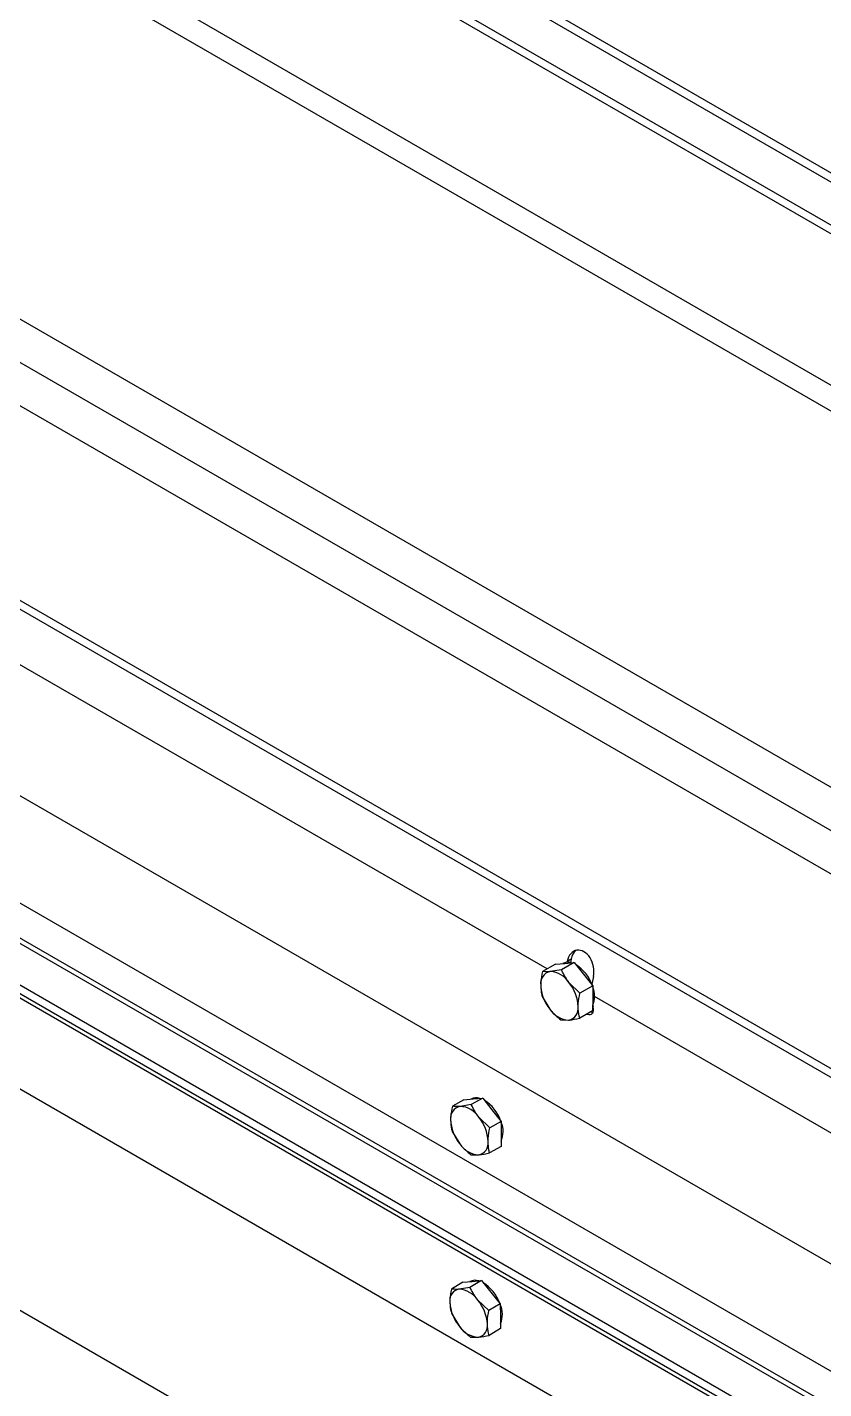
# Model space of a CAD drawing. Header units: millimetres. Extents: x -361 to 14022, y -1822 to 1455.
# Drawn here: x 3983.27 to 3992.67, y 921.28 to 937.34 of the extents above; entities that cross this region are included whole.
import ezdxf

# ---------------------------------------------------------------- set-up
doc = ezdxf.new("R2010")
doc.units = ezdxf.units.MM

msp = doc.modelspace()

# ---------------------------------------------------------------- linework, layer by layer
at = {"color": 7, "linetype": 'Continuous', "lineweight": 25}
for p, q in [((3978.127349, 943.96435), (4044.41861, 905.69522)), ((4044.529971, 905.736597), (3978.283586, 943.979821)), ((3977.685407, 943.709222), (4043.976668, 905.440092)), ((3977.685407, 943.607155), (4043.888265, 905.389058)), ((4038.231426, 902.123434), (3971.940165, 940.392564)), ((4037.789484, 901.868307), (3971.498223, 940.137437)), ((4037.568513, 901.485574), (3971.277252, 939.754704)), ((4037.568513, 899.189053), (3971.277252, 937.458183)), ((3971.341986, 937.315107), (4037.633247, 899.045976)), ((4037.697955, 896.807281), (3975.19244, 932.890946)), ((3989.405167, 926.234044), (3978.033815, 932.798586)), ((4037.697955, 895.540866), (3975.181245, 931.630994)), ((4037.697955, 895.065398), (3975.047014, 931.233017)), ((4037.697955, 895.130605), (3975.091041, 931.272806)), ((4037.697955, 894.572206), (3975.215331, 930.642657)), ((4037.697955, 894.419827), (3975.172353, 930.515089)), ((4037.697955, 894.471548), (3975.216543, 930.541299)), ((4037.697955, 893.348051), (3975.18526, 929.435862)), ((3989.503626, 926.28971), (3989.352118, 926.204051)), ((3989.574404, 926.224561), (3989.443526, 926.203148)), ((3989.503626, 926.28971), (3989.614769, 926.299965)), ((3989.725912, 926.31022), (3989.574404, 926.224561)), ((3989.591576, 926.298597), (3989.589943, 926.297674)), ((3989.614769, 926.299965), (3989.725912, 926.31022)), ((3989.640983, 926.312771), (3989.643428, 926.324301)), ((3989.689179, 926.350167), (3989.643428, 926.324301)), ((3989.689179, 926.350167), (3989.680584, 926.309634)), ((3989.725912, 926.31022), (3989.83574, 926.172401)), ((3989.794059, 925.948923), (3989.664497, 926.075584)), ((3989.83574, 926.172401), (3989.945567, 926.034583)), ((3989.952787, 926.145711), (3989.933601, 926.055225)), ((3989.349486, 925.907904), (3989.439579, 925.758927)), ((3989.945567, 926.034583), (3989.794059, 925.948923)), ((3989.945567, 926.034583), (3989.944252, 925.886509)), ((4001.337594, 919.3456), (3989.966241, 925.910142)), ((3989.942936, 925.738435), (3989.791428, 925.652776)), ((3989.944252, 925.886509), (3989.942936, 925.738435)), ((3989.945258, 925.803653), (3989.949597, 925.786652)), ((3989.569142, 925.632266), (3989.66055, 925.631363)), ((3989.407178, 918.613044), (3978.032519, 925.179495)), ((3988.423853, 924.690729), (3988.288916, 924.614439)), ((3988.511203, 924.634949), (3988.380324, 924.613536)), ((3988.423853, 924.690729), (3988.534996, 924.700984)), ((3988.511803, 924.699617), (3988.51017, 924.698694)), ((3988.646139, 924.711239), (3988.511203, 924.634949)), ((3988.534996, 924.700984), (3988.646139, 924.711239)), ((3988.646139, 924.711239), (3988.755967, 924.57342)), ((3988.730858, 924.359312), (3988.601295, 924.485973)), ((3988.755967, 924.57342), (3988.865794, 924.435602)), ((3988.286285, 924.318292), (3988.376377, 924.169316)), ((3988.865794, 924.435602), (3988.730858, 924.359312)), ((3988.865794, 924.435602), (3988.864479, 924.287528)), ((3988.863163, 924.139455), (3988.728227, 924.063165)), ((3988.864479, 924.287528), (3988.863163, 924.139455)), ((3988.50594, 924.042655), (3988.597348, 924.041752)), ((3988.412216, 922.538344), (3988.277285, 922.458313)), ((3988.412216, 922.538344), (3988.521826, 922.547711)), ((3988.497612, 922.546365), (3988.496186, 922.545519)), ((3988.631437, 922.557078), (3988.496506, 922.477047)), ((3988.521826, 922.547711), (3988.631437, 922.557078)), ((3988.631437, 922.557078), (3988.742797, 922.420147)), ((3988.496506, 922.477047), (3988.367161, 922.455975)), ((3988.742797, 922.420147), (3988.854157, 922.283216)), ((3988.719227, 922.203185), (3988.588132, 922.328411)), ((3988.854157, 922.283216), (3988.719227, 922.203185)), ((3988.854157, 922.283216), (3988.855907, 922.136918)), ((3988.280784, 922.165717), (3988.37241, 922.017081)), ((3988.855907, 922.136918), (3988.857657, 921.99062)), ((3988.503505, 921.891855), (3988.593381, 921.889517)), ((3988.857657, 921.99062), (3988.722726, 921.910589))]:
    msp.add_line(p, q, dxfattribs=at)
at = {"color": 8, "linetype": 'Continuous', "lineweight": 25}
for p, q in [((4041.102183, 905.211139), (3978.592979, 941.296934)), ((3978.516233, 941.03506), (4040.913785, 905.013721))]:
    msp.add_line(p, q, dxfattribs=at)
at = {"color": 7, "linetype": 'Continuous', "lineweight": 25}
for centre, radius, start, end in [((3989.651284, 926.187024), 0.126545, 71.510323, 118.153237), ((3989.495613, 925.88701), 0.46942, 19.5554709, 57.5471594), ((3989.469506, 926.065591), 0.139989, 100.6953232, 188.5331771), ((3989.427841, 925.92081), 0.282774, 33.1850043, 86.8203722), ((3989.296644, 925.772424), 0.476678, 2.0759805, 39.4930678), ((3989.807432, 926.062087), 0.476678, 182.0759805, 219.4930678), ((3989.6814, 925.913515), 0.285816, 337.3946058, 22.4977682), ((3989.676234, 925.913701), 0.282774, 213.1850043, 266.8203722), ((3989.63457, 925.76892), 0.139989, 280.6953232, 8.5331771), ((3988.406304, 924.47598), 0.139989, 100.6953232, 188.5331771), ((3988.36464, 924.331198), 0.282774, 33.1850043, 86.8203722), ((3988.57151, 924.588044), 0.126545, 71.510323, 118.153237), ((3988.41584, 924.288029), 0.46942, 19.5554709, 57.5471594), ((3988.74423, 924.472475), 0.476678, 182.0759805, 219.4930678), ((3988.233442, 924.182813), 0.476678, 2.0759805, 39.4930678), ((3988.604361, 924.314961), 0.283127, 336.3520258, 22.6298248), ((3988.613033, 924.32409), 0.282774, 213.1850043, 266.8203722), ((3988.571368, 924.179309), 0.139989, 280.6953232, 8.5331771), ((3988.557765, 922.437978), 0.12396, 69.9370339, 119.0296317), ((3988.39661, 922.124251), 0.481209, 20.2238943, 58.0161973), ((3988.391214, 922.324107), 0.134043, 100.3370645, 190.2264623), ((3988.348198, 922.167958), 0.288641, 33.7722361, 86.2331404), ((3988.742206, 922.328962), 0.483755, 183.3955817, 220.1438852), ((3988.218336, 922.01653), 0.483755, 3.3955817, 40.1438852), ((3988.59954, 922.159896), 0.279172, 337.2142046, 24.156204), ((3988.569329, 922.021384), 0.134043, 280.3370645, 10.2264623), ((3988.612344, 922.177534), 0.288641, 213.7722361, 266.2331404)]:
    msp.add_arc(centre, radius, start, end, dxfattribs=at)
for centre, major_axis, ratio, start_param, end_param in [((3989.798108, 926.235006), (-0.045582, 0.219415), 0.701630723, 4.153173117, 7.294765771), ((3989.843858, 926.260872), (-0.045582, 0.219415), 0.701630723, 0.384759566, 1.011580464), ((3989.794917, 925.875947), (-0.143133, 0.16959), 0.418043607, 2.568485088, 3.853595792), ((3989.840668, 925.901813), (-0.143133, 0.16959), 0.418043607, 2.568485088, 2.779913747)]:
    msp.add_ellipse(centre, major_axis=major_axis, ratio=ratio, start_param=start_param, end_param=end_param, dxfattribs=at)
for points, knots in [([(3989.664497, 926.075584), (3989.661913, 926.078862), (3989.625106, 926.125561), (3989.598833, 926.176861), (3989.574404, 926.224561)], [0, 0, 0, 0, 0.070200577, 1, 1, 1, 1]), ([(3989.352118, 926.204051), (3989.343713, 926.161972), (3989.332773, 926.107194), (3989.331388, 926.056559), (3989.331067, 926.044819)], [0, 0, 0, 0, 0.768150728, 1, 1, 1, 1]), ([(3989.443526, 926.203148), (3989.440911, 926.202916), (3989.40366, 926.199612), (3989.376951, 926.201912), (3989.352118, 926.204051)], [0, 0, 0, 0, 0.070200577, 1, 1, 1, 1]), ([(3989.331067, 926.044819), (3989.333202, 926.006671), (3989.335908, 925.958321), (3989.34712, 925.916688), (3989.349486, 925.907904)], [0, 0, 0, 0, 0.788999238, 1, 1, 1, 1]), ([(3989.773008, 925.789692), (3989.77333, 925.801431), (3989.774714, 925.852066), (3989.785655, 925.906845), (3989.794059, 925.948923)], [0, 0, 0, 0, 0.231849273, 1, 1, 1, 1]), ([(3989.439579, 925.758927), (3989.442202, 925.755671), (3989.47957, 925.70929), (3989.525985, 925.669377), (3989.569142, 925.632266)], [0, 0, 0, 0, 0.0702005767, 1, 1, 1, 1]), ([(3989.791428, 925.652776), (3989.789062, 925.661561), (3989.777849, 925.703193), (3989.775143, 925.751543), (3989.773008, 925.789692)], [0, 0, 0, 0, 0.211000762, 1, 1, 1, 1]), ([(3989.66055, 925.631363), (3989.663204, 925.631617), (3989.701017, 925.635239), (3989.747867, 925.644327), (3989.791428, 925.652776)], [0, 0, 0, 0, 0.070200577, 1, 1, 1, 1]), ([(3988.288916, 924.614439), (3988.280512, 924.572361), (3988.269571, 924.517582), (3988.268187, 924.466948), (3988.267865, 924.455208)], [0, 0, 0, 0, 0.768150727, 1, 1, 1, 1]), ([(3988.380324, 924.613536), (3988.377709, 924.613304), (3988.340458, 924.61), (3988.31375, 924.612301), (3988.288916, 924.614439)], [0, 0, 0, 0, 0.0702005767, 1, 1, 1, 1]), ([(3988.601295, 924.485973), (3988.598711, 924.489251), (3988.561905, 924.535949), (3988.535632, 924.58725), (3988.511203, 924.634949)], [0, 0, 0, 0, 0.070200577, 1, 1, 1, 1]), ([(3988.267865, 924.455208), (3988.27, 924.41706), (3988.272706, 924.368709), (3988.283919, 924.327077), (3988.286285, 924.318292)], [0, 0, 0, 0, 0.788999238, 1, 1, 1, 1]), ([(3988.709807, 924.20008), (3988.710128, 924.21182), (3988.711513, 924.262455), (3988.722454, 924.317234), (3988.730858, 924.359312)], [0, 0, 0, 0, 0.231849273, 1, 1, 1, 1]), ([(3988.376377, 924.169316), (3988.379001, 924.16606), (3988.416369, 924.119679), (3988.462784, 924.079766), (3988.50594, 924.042655)], [0, 0, 0, 0, 0.070200577, 1, 1, 1, 1]), ([(3988.728227, 924.063165), (3988.725861, 924.071949), (3988.714648, 924.113582), (3988.711942, 924.161932), (3988.709807, 924.20008)], [0, 0, 0, 0, 0.211000762, 1, 1, 1, 1]), ([(3988.597348, 924.041752), (3988.600003, 924.042006), (3988.637815, 924.045628), (3988.684666, 924.054715), (3988.728227, 924.063165)], [0, 0, 0, 0, 0.070200577, 1, 1, 1, 1]), ([(3988.277285, 922.458313), (3988.269658, 922.41646), (3988.259728, 922.361976), (3988.259381, 922.311916), (3988.2593, 922.30031)], [0, 0, 0, 0, 0.768150727, 1, 1, 1, 1]), ([(3988.367161, 922.455975), (3988.364583, 922.455764), (3988.327849, 922.452768), (3988.301647, 922.455641), (3988.277285, 922.458313)], [0, 0, 0, 0, 0.070200577, 1, 1, 1, 1]), ([(3988.588132, 922.328411), (3988.585512, 922.331669), (3988.548188, 922.378075), (3988.521407, 922.429361), (3988.496506, 922.477047)], [0, 0, 0, 0, 0.070200577, 1, 1, 1, 1]), ([(3988.2593, 922.30031), (3988.262254, 922.262705), (3988.265998, 922.215043), (3988.278208, 922.174311), (3988.280784, 922.165717)], [0, 0, 0, 0, 0.788999238, 1, 1, 1, 1]), ([(3988.701242, 922.045182), (3988.701323, 922.056788), (3988.70167, 922.106849), (3988.7116, 922.161333), (3988.719227, 922.203185)], [0, 0, 0, 0, 0.2318492728, 1, 1, 1, 1]), ([(3988.722726, 921.910589), (3988.72015, 921.919184), (3988.707939, 921.959915), (3988.704196, 922.007577), (3988.701242, 922.045182)], [0, 0, 0, 0, 0.211000762, 1, 1, 1, 1]), ([(3988.37241, 922.017081), (3988.37507, 922.013846), (3988.412956, 921.967773), (3988.459877, 921.928433), (3988.503505, 921.891855)], [0, 0, 0, 0, 0.070200577, 1, 1, 1, 1]), ([(3988.593381, 921.889517), (3988.595999, 921.889751), (3988.633294, 921.89308), (3988.679637, 921.902153), (3988.722726, 921.910589)], [0, 0, 0, 0, 0.0702005767, 1, 1, 1, 1])]:
    msp.add_open_spline(points, degree=3, knots=knots, dxfattribs=at)

doc.saveas('drawing.dxf')
